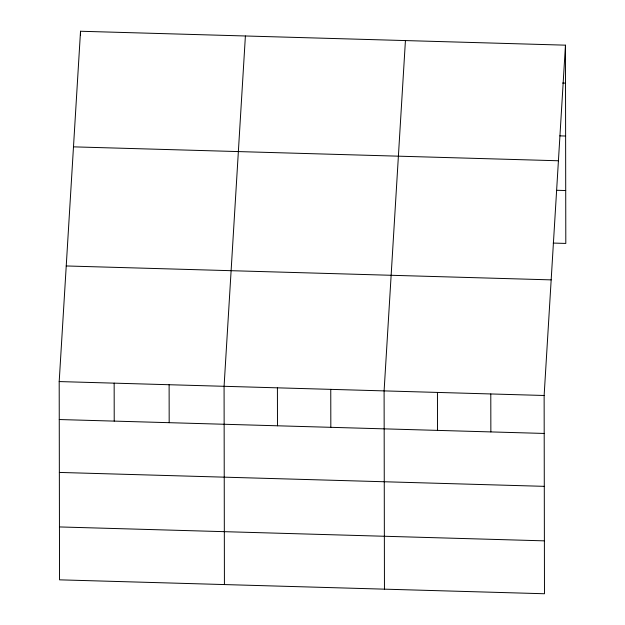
<?xml version="1.0" encoding="UTF-8"?>
<svg xmlns="http://www.w3.org/2000/svg" width="625" height="625" viewBox="0 0 625 625"><rect width="100%" height="100%" fill="white"/><g stroke="black" fill="none" stroke-linecap="round" stroke-linejoin="round"><path stroke-width="0.94" d="M565.461 45.164L544.133 395.484L544.477 593.75L59.539 579.836L59.195 381.57L80.523 31.25L565.461 45.164L565.805 243.43L553.195 243.07M245.398 35.984L224.078 386.297L224.422 584.57M405.43 40.57L384.102 390.891L384.453 589.156M562.617 83.047L565.523 83.125M559.797 135.859L565.617 136.031M73.484 146.852L558.422 160.766M556.984 190.281L565.711 190.531M66.234 265.961L551.172 279.875M59.195 381.57L544.133 395.484M59.266 419.531L544.195 433.445M59.352 472.43L544.289 486.344M59.453 526.938L544.383 540.852M490.789 393.953L490.859 431.914M437.445 392.422L437.516 430.383M330.758 389.359L330.828 427.32M277.414 387.828L277.484 425.797M169.117 384.719L169.18 422.688M114.156 383.148L114.219 421.109M80.523 31.25L80.531 35.141"/></g></svg>
